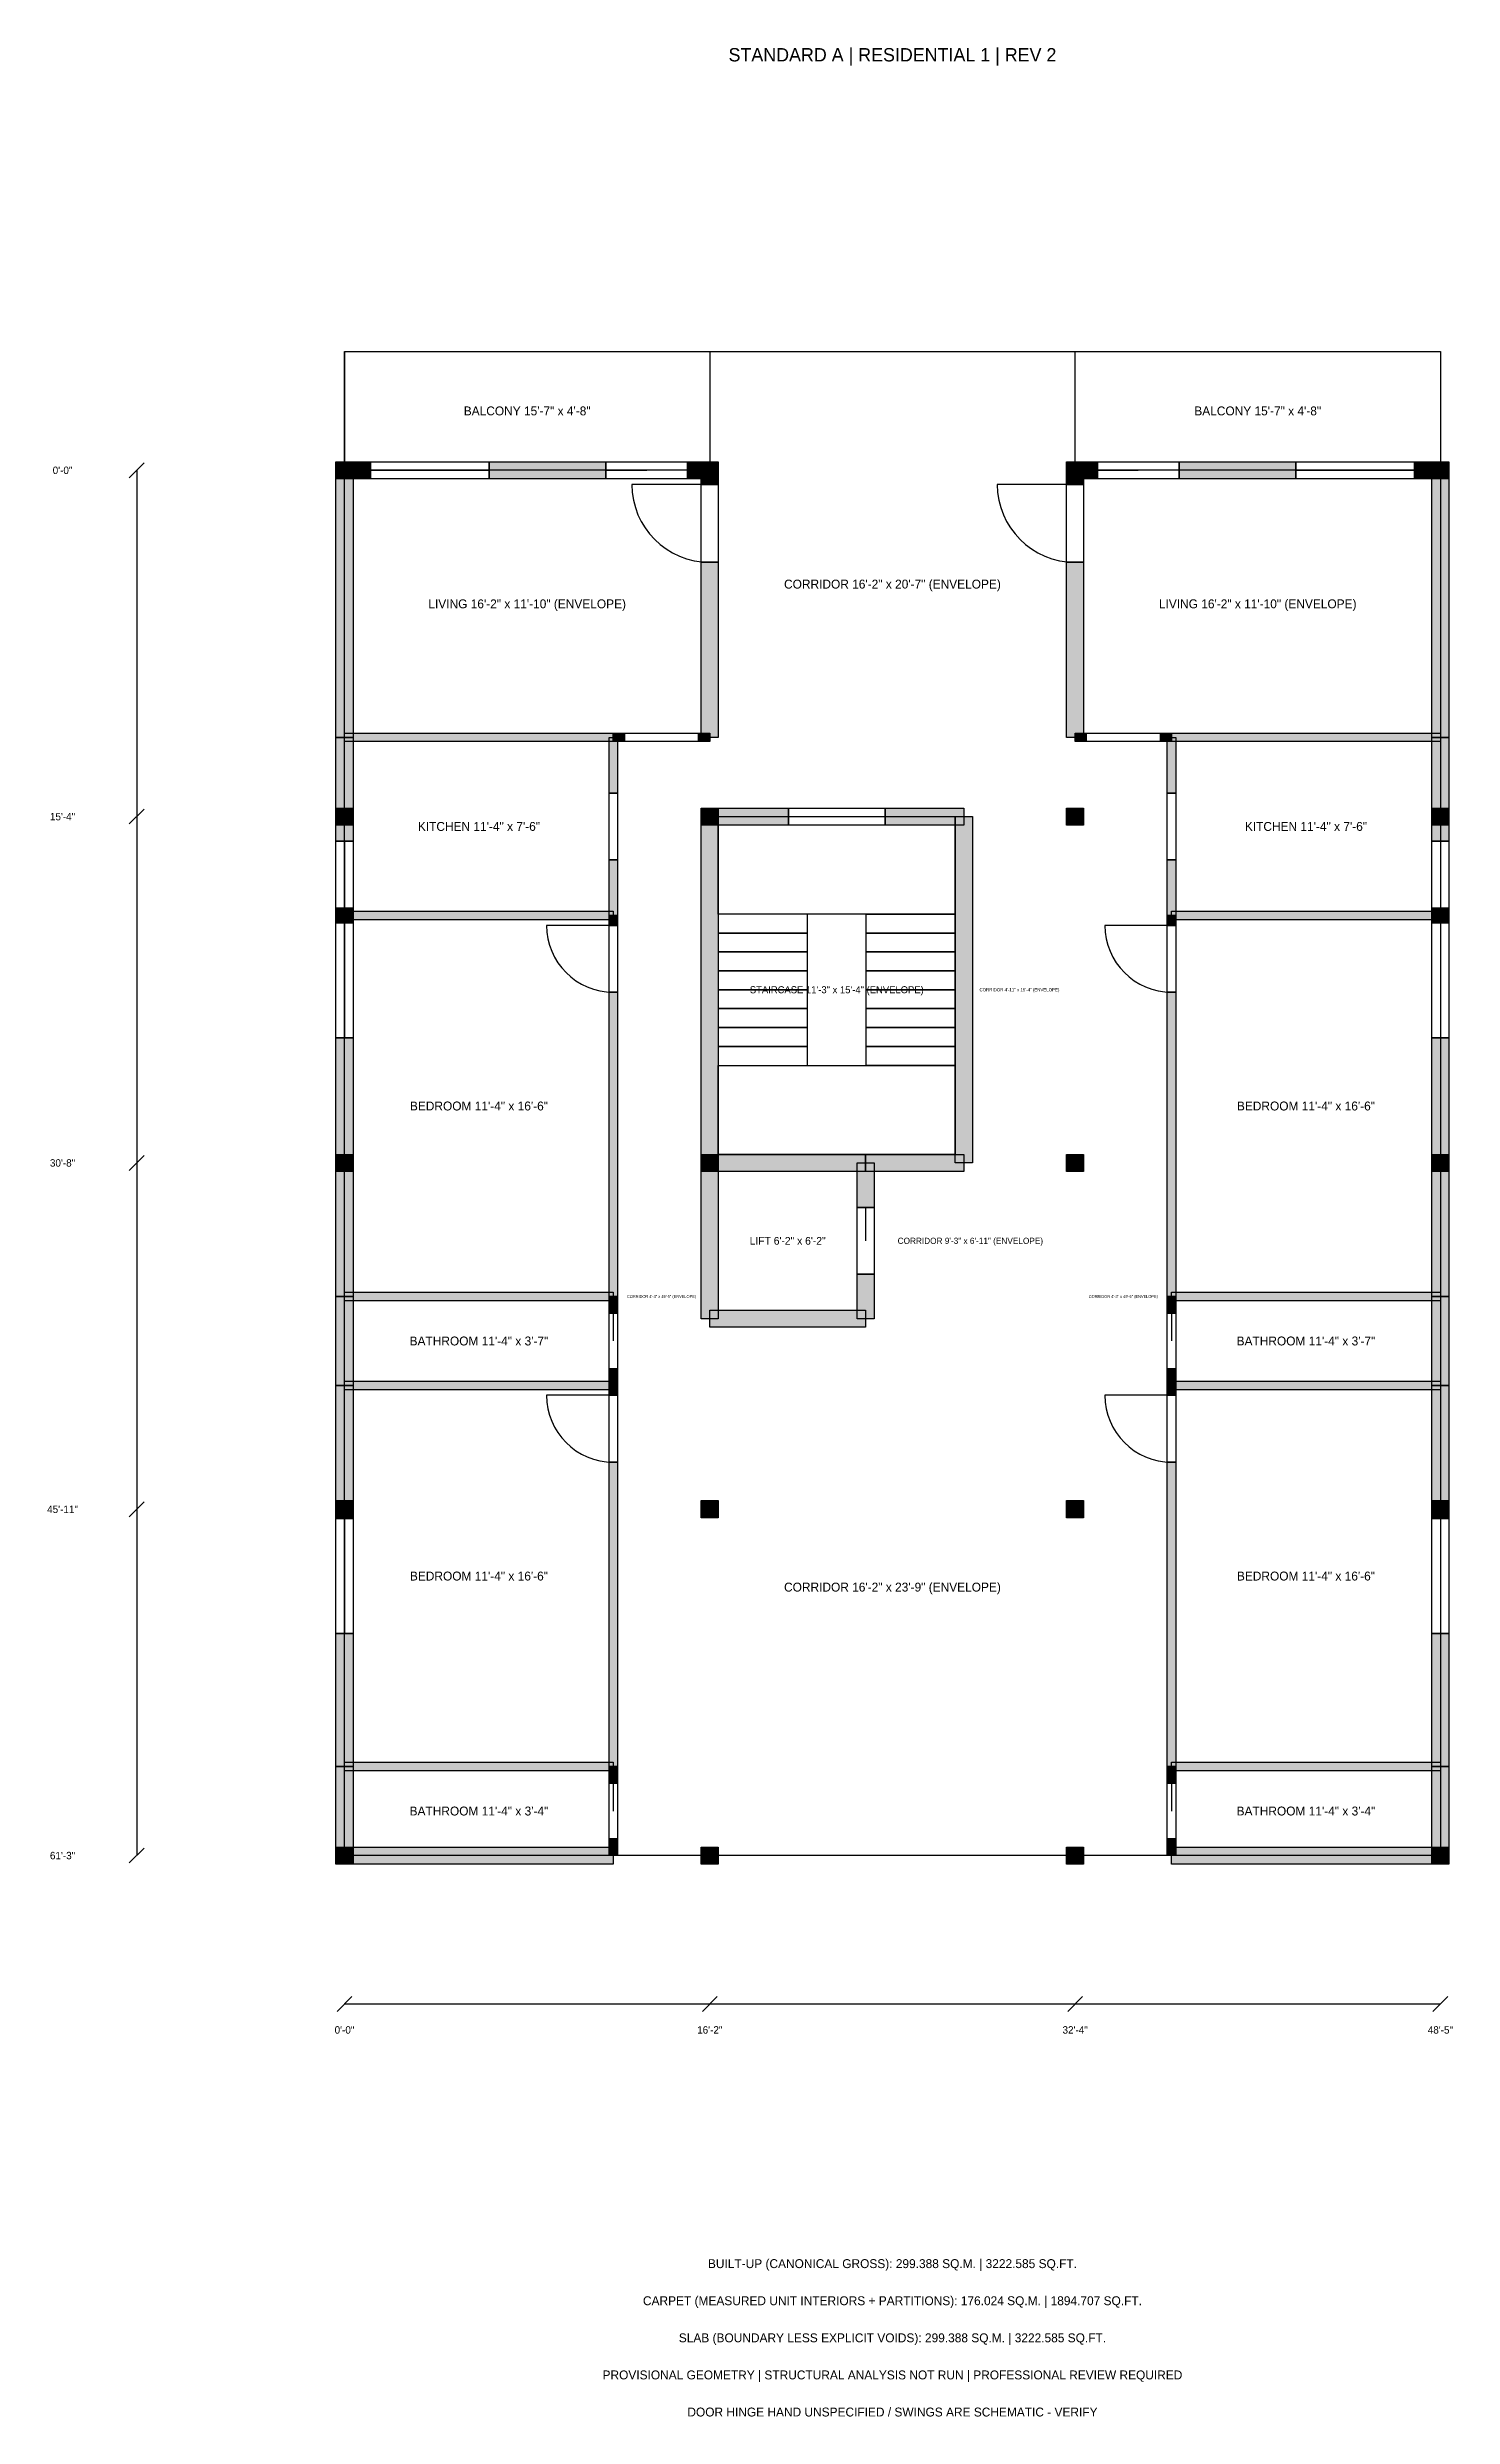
# Model space of a CAD drawing. Header units: millimetres. Extents: x -2389 to 16550, y -30947 to 985.
import ezdxf
from ezdxf.enums import TextEntityAlignment as Align

# ---------------------------------------------------------------- set-up
doc = ezdxf.new("R2010")
doc.units = ezdxf.units.MM
for name, color, linetype in [('A-ANNO-DIMS', 7, 'Continuous'), ('A-ANNO-TEXT', 1, 'Continuous'), ('A-DOOR', 2, 'Continuous'), ('A-FLOR-BALC', 3, 'Continuous'), ('A-GUARD', 32, 'Continuous'), ('A-SLAB', 9, 'Continuous'), ('A-STAIR', 8, 'Continuous'), ('A-WALL-EXTR', 11, 'Continuous'), ('A-WALL-INTR', 252, 'Continuous'), ('A-WIND', 2, 'Continuous'), ('S-COLS', 5, 'Continuous')]:
    doc.layers.add(name, color=color, linetype=linetype)
doc.styles.add('ARGON_RESIDENTIAL', font='txt')

msp = doc.modelspace()

# ---------------------------------------------------------------- linework, layer by layer
at = {"layer": 'A-ANNO-DIMS'}
for p, q in [((-1285, -4815), (-1085, -4615)), ((-1185, -4715), (-1185, -9382)), ((-1285, -9482), (-1085, -9282)), ((-1185, -9382), (-1185, -14050)), ((-1285, -14150), (-1085, -13950)), ((-1185, -14050), (-1185, -18718)), ((-1285, -18818), (-1085, -18618)), ((-1185, -18718), (-1185, -23385)), ((-1285, -23485), (-1085, -23285)), ((1515, -25485), (1715, -25285)), ((1615, -25385), (6538, -25385)), ((6438, -25485), (6638, -25285)), ((6538, -25385), (11462, -25385)), ((11362, -25485), (11562, -25285)), ((11462, -25385), (16385, -25385)), ((16285, -25485), (16485, -25285))]:
    msp.add_line(p, q, dxfattribs=at)
at = {"layer": 'A-DOOR'}
for p, q in [((5138, -4715), (5688, -4715)), ((11762, -4715), (12312, -4715)), ((6538, -4905), (5488, -4905)), ((11462, -4905), (10412, -4905)), ((5238, -10848), (4338, -10848)), ((12762, -10848), (11862, -10848)), ((8638, -14650), (8638, -15100)), ((5238, -16075), (5238, -16450)), ((12762, -16075), (12762, -16450)), ((5238, -17182), (4338, -17182)), ((12762, -17182), (11862, -17182)), ((5238, -22410), (5238, -22785)), ((12762, -22410), (12762, -22785))]:
    msp.add_line(p, q, dxfattribs=at)
for points in [[(5138, -4600), (6238, -4600), (6238, -4830), (5138, -4830)], [(11762, -4600), (12862, -4600), (12862, -4830), (11762, -4830)], [(6653, -4905), (6653, -5955), (6423, -5955), (6423, -4905)], [(11577, -4905), (11577, -5955), (11347, -5955), (11347, -4905)], [(5388, -8258), (6388, -8258), (6388, -8372), (5388, -8372)], [(11612, -8258), (12612, -8258), (12612, -8372), (11612, -8372)], [(5296, -9065), (5296, -9965), (5181, -9965), (5181, -9065)], [(12819, -9065), (12819, -9965), (12704, -9965), (12704, -9065)], [(7600, -9268), (8900, -9268), (8900, -9498), (7600, -9498)], [(5296, -10848), (5296, -11748), (5181, -11748), (5181, -10848)], [(12819, -10848), (12819, -11748), (12704, -11748), (12704, -10848)], [(8753, -14650), (8753, -15550), (8523, -15550), (8523, -14650)], [(5296, -16075), (5296, -16825), (5181, -16825), (5181, -16075)], [(12819, -16075), (12819, -16825), (12704, -16825), (12704, -16075)], [(5296, -17182), (5296, -18082), (5181, -18082), (5181, -17182)], [(12819, -17182), (12819, -18082), (12704, -18082), (12704, -17182)], [(5296, -22410), (5296, -23160), (5181, -23160), (5181, -22410)], [(12819, -22410), (12819, -23160), (12704, -23160), (12704, -22410)]]:
    msp.add_lwpolyline(points, close=True, dxfattribs=at)
for centre, radius in [((6538, -4905), 1050), ((11462, -4905), 1050), ((5238, -10848), 900), ((12762, -10848), 900), ((5238, -17182), 900), ((12762, -17182), 900)]:
    msp.add_arc(centre, radius, 180, -90, dxfattribs=at)
at = {"layer": 'A-FLOR-BALC'}
for points in [[(1615, -3115), (6538, -3115), (6538, -4715), (1615, -4715)], [(11462, -3115), (16385, -3115), (16385, -4715), (11462, -4715)]]:
    msp.add_lwpolyline(points, close=True, dxfattribs=at)
at = {"layer": 'A-GUARD'}
for p, q in [((1615, -3115), (6538, -3115)), ((1615, -3115), (1615, -4715)), ((11462, -3115), (16385, -3115)), ((16385, -3115), (16385, -4715))]:
    msp.add_line(p, q, dxfattribs=at)
at = {"layer": 'A-SLAB'}
msp.add_lwpolyline([(1615, -3115), (16385, -3115), (16385, -23385), (1615, -23385)], close=True, dxfattribs=at)
at = {"layer": 'A-STAIR'}
for points in [[(6653, -9382), (9847, -9382), (9847, -10698), (6653, -10698)], [(7853, -10698), (6653, -10698), (6653, -10952), (7853, -10952)], [(9847, -10952), (8647, -10952), (8647, -10698), (9847, -10698)], [(7853, -10952), (6653, -10952), (6653, -11207), (7853, -11207)], [(9847, -11207), (8647, -11207), (8647, -10952), (9847, -10952)], [(7853, -11207), (6653, -11207), (6653, -11462), (7853, -11462)], [(7853, -11462), (6653, -11462), (6653, -11716), (7853, -11716)], [(9847, -11462), (8647, -11462), (8647, -11207), (9847, -11207)], [(9847, -11716), (8647, -11716), (8647, -11462), (9847, -11462)], [(7853, -11716), (6653, -11716), (6653, -11971), (7853, -11971)], [(9847, -11971), (8647, -11971), (8647, -11716), (9847, -11716)], [(7853, -11971), (6653, -11971), (6653, -12226), (7853, -12226)], [(9847, -12226), (8647, -12226), (8647, -11971), (9847, -11971)], [(7853, -12226), (6653, -12226), (6653, -12480), (7853, -12480)], [(9847, -12480), (8647, -12480), (8647, -12226), (9847, -12226)], [(7853, -12480), (6653, -12480), (6653, -12735), (7853, -12735)], [(6653, -12735), (9847, -12735), (9847, -13935), (6653, -13935)], [(9847, -12735), (8647, -12735), (8647, -12480), (9847, -12480)]]:
    msp.add_lwpolyline(points, close=True, dxfattribs=at)
at = {"layer": 'A-WALL-EXTR'}
for points in [[(1730, -4715), (1730, -8315), (1500, -8315), (1500, -4715)], [(1615, -4600), (1965, -4600), (1965, -4830), (1615, -4830)], [(3565, -4600), (5138, -4600), (5138, -4830), (3565, -4830)], [(6238, -4600), (6538, -4600), (6538, -4830), (6238, -4830)], [(6653, -4715), (6653, -4905), (6423, -4905), (6423, -4715)], [(11577, -4715), (11577, -4905), (11347, -4905), (11347, -4715)], [(11462, -4600), (11762, -4600), (11762, -4830), (11462, -4830)], [(12862, -4600), (14435, -4600), (14435, -4830), (12862, -4830)], [(16035, -4600), (16385, -4600), (16385, -4830), (16035, -4830)], [(16500, -4715), (16500, -8315), (16270, -8315), (16270, -4715)], [(6653, -5955), (6653, -8315), (6423, -8315), (6423, -5955)], [(11577, -5955), (11577, -8315), (11347, -8315), (11347, -5955)], [(1730, -8315), (1730, -9715), (1500, -9715), (1500, -8315)], [(16500, -8315), (16500, -9715), (16270, -9715), (16270, -8315)], [(6653, -9382), (6653, -14050), (6423, -14050), (6423, -9382)], [(1730, -10615), (1730, -10715), (1500, -10715), (1500, -10615)], [(1730, -10715), (1730, -10815), (1500, -10815), (1500, -10715)], [(16500, -10615), (16500, -10715), (16270, -10715), (16270, -10615)], [(16500, -10715), (16500, -10815), (16270, -10815), (16270, -10715)], [(1730, -12365), (1730, -15850), (1500, -15850), (1500, -12365)], [(16500, -12365), (16500, -15850), (16270, -15850), (16270, -12365)], [(6653, -14050), (6653, -16150), (6423, -16150), (6423, -14050)], [(1730, -15850), (1730, -17050), (1500, -17050), (1500, -15850)], [(16500, -15850), (16500, -17050), (16270, -17050), (16270, -15850)], [(1730, -17050), (1730, -18842), (1500, -18842), (1500, -17050)], [(16500, -17050), (16500, -18842), (16270, -18842), (16270, -17050)], [(1730, -20393), (1730, -22185), (1500, -22185), (1500, -20393)], [(16500, -20393), (16500, -22185), (16270, -22185), (16270, -20393)], [(1730, -22185), (1730, -23385), (1500, -23385), (1500, -22185)], [(16500, -22185), (16500, -23385), (16270, -23385), (16270, -22185)], [(1615, -23270), (5238, -23270), (5238, -23500), (1615, -23500)], [(12762, -23270), (16385, -23270), (16385, -23500), (12762, -23500)]]:
    msp.add_lwpolyline(points, close=True, dxfattribs=at)
for points in [[(1730, -4715), (1730, -8315), (1500, -4715), (1500, -8315)], [(1615, -4600), (1965, -4600), (1615, -4830), (1965, -4830)], [(3565, -4600), (5138, -4600), (3565, -4830), (5138, -4830)], [(6238, -4600), (6538, -4600), (6238, -4830), (6538, -4830)], [(6653, -4715), (6653, -4905), (6423, -4715), (6423, -4905)], [(11577, -4715), (11577, -4905), (11347, -4715), (11347, -4905)], [(11462, -4600), (11762, -4600), (11462, -4830), (11762, -4830)], [(12862, -4600), (14435, -4600), (12862, -4830), (14435, -4830)], [(16035, -4600), (16385, -4600), (16035, -4830), (16385, -4830)], [(16500, -4715), (16500, -8315), (16270, -4715), (16270, -8315)], [(6653, -5955), (6653, -8315), (6423, -5955), (6423, -8315)], [(11577, -5955), (11577, -8315), (11347, -5955), (11347, -8315)], [(1730, -8315), (1730, -9715), (1500, -8315), (1500, -9715)], [(16500, -8315), (16500, -9715), (16270, -8315), (16270, -9715)], [(6653, -9382), (6653, -14050), (6423, -9382), (6423, -14050)], [(1730, -10615), (1730, -10715), (1500, -10615), (1500, -10715)], [(1730, -10715), (1730, -10815), (1500, -10715), (1500, -10815)], [(16500, -10615), (16500, -10715), (16270, -10615), (16270, -10715)], [(16500, -10715), (16500, -10815), (16270, -10715), (16270, -10815)], [(1730, -12365), (1730, -15850), (1500, -12365), (1500, -15850)], [(16500, -12365), (16500, -15850), (16270, -12365), (16270, -15850)], [(6653, -14050), (6653, -16150), (6423, -14050), (6423, -16150)], [(1730, -15850), (1730, -17050), (1500, -15850), (1500, -17050)], [(16500, -15850), (16500, -17050), (16270, -15850), (16270, -17050)], [(1730, -17050), (1730, -18842), (1500, -17050), (1500, -18842)], [(16500, -17050), (16500, -18842), (16270, -17050), (16270, -18842)], [(1730, -20393), (1730, -22185), (1500, -20393), (1500, -22185)], [(16500, -20393), (16500, -22185), (16270, -20393), (16270, -22185)], [(1730, -22185), (1730, -23385), (1500, -22185), (1500, -23385)], [(16500, -22185), (16500, -23385), (16270, -22185), (16270, -23385)], [(1615, -23270), (5238, -23270), (1615, -23500), (5238, -23500)], [(12762, -23270), (16385, -23270), (12762, -23500), (16385, -23500)]]:
    msp.add_solid(points, dxfattribs=at)
at = {"layer": 'A-WALL-INTR'}
for points in [[(1615, -8258), (5238, -8258), (5238, -8372), (1615, -8372)], [(5238, -8258), (5388, -8258), (5388, -8372), (5238, -8372)], [(6388, -8258), (6538, -8258), (6538, -8372), (6388, -8372)], [(11462, -8258), (11612, -8258), (11612, -8372), (11462, -8372)], [(12612, -8258), (12762, -8258), (12762, -8372), (12612, -8372)], [(12762, -8258), (16385, -8258), (16385, -8372), (12762, -8372)], [(5296, -8315), (5296, -9065), (5181, -9065), (5181, -8315)], [(12819, -8315), (12819, -9065), (12704, -9065), (12704, -8315)], [(6538, -9268), (7600, -9268), (7600, -9498), (6538, -9498)], [(8900, -9268), (9962, -9268), (9962, -9498), (8900, -9498)], [(10077, -9382), (10077, -14050), (9847, -14050), (9847, -9382)], [(5296, -9965), (5296, -10715), (5181, -10715), (5181, -9965)], [(12819, -9965), (12819, -10715), (12704, -10715), (12704, -9965)], [(1615, -10658), (5238, -10658), (5238, -10772), (1615, -10772)], [(5296, -10715), (5296, -10848), (5181, -10848), (5181, -10715)], [(12819, -10715), (12819, -10848), (12704, -10848), (12704, -10715)], [(12762, -10658), (16385, -10658), (16385, -10772), (12762, -10772)], [(5296, -11748), (5296, -15850), (5181, -15850), (5181, -11748)], [(12819, -11748), (12819, -15850), (12704, -15850), (12704, -11748)], [(6538, -13935), (8638, -13935), (8638, -14165), (6538, -14165)], [(8638, -13935), (9962, -13935), (9962, -14165), (8638, -14165)], [(8753, -14050), (8753, -14650), (8523, -14650), (8523, -14050)], [(8753, -15550), (8753, -16150), (8523, -16150), (8523, -15550)], [(1615, -15792), (5238, -15792), (5238, -15908), (1615, -15908)], [(5296, -15850), (5296, -16075), (5181, -16075), (5181, -15850)], [(12819, -15850), (12819, -16075), (12704, -16075), (12704, -15850)], [(12762, -15792), (16385, -15792), (16385, -15908), (12762, -15908)], [(6538, -16035), (8638, -16035), (8638, -16265), (6538, -16265)], [(5296, -16825), (5296, -17050), (5181, -17050), (5181, -16825)], [(12819, -16825), (12819, -17050), (12704, -17050), (12704, -16825)], [(1615, -16992), (5238, -16992), (5238, -17108), (1615, -17108)], [(5296, -17050), (5296, -17182), (5181, -17182), (5181, -17050)], [(12819, -17050), (12819, -17182), (12704, -17182), (12704, -17050)], [(12762, -16992), (16385, -16992), (16385, -17108), (12762, -17108)], [(5296, -18082), (5296, -22185), (5181, -22185), (5181, -18082)], [(12819, -18082), (12819, -22185), (12704, -22185), (12704, -18082)], [(1615, -22128), (5238, -22128), (5238, -22242), (1615, -22242)], [(5296, -22185), (5296, -22410), (5181, -22410), (5181, -22185)], [(12819, -22185), (12819, -22410), (12704, -22410), (12704, -22185)], [(12762, -22128), (16385, -22128), (16385, -22242), (12762, -22242)], [(5296, -23160), (5296, -23385), (5181, -23385), (5181, -23160)], [(12819, -23160), (12819, -23385), (12704, -23385), (12704, -23160)]]:
    msp.add_lwpolyline(points, close=True, dxfattribs=at)
for points in [[(1615, -8258), (5238, -8258), (1615, -8372), (5238, -8372)], [(5238, -8258), (5388, -8258), (5238, -8372), (5388, -8372)], [(6388, -8258), (6538, -8258), (6388, -8372), (6538, -8372)], [(11462, -8258), (11612, -8258), (11462, -8372), (11612, -8372)], [(12612, -8258), (12762, -8258), (12612, -8372), (12762, -8372)], [(12762, -8258), (16385, -8258), (12762, -8372), (16385, -8372)], [(5296, -8315), (5296, -9065), (5181, -8315), (5181, -9065)], [(12819, -8315), (12819, -9065), (12704, -8315), (12704, -9065)], [(6538, -9268), (7600, -9268), (6538, -9498), (7600, -9498)], [(8900, -9268), (9962, -9268), (8900, -9498), (9962, -9498)], [(10077, -9382), (10077, -14050), (9847, -9382), (9847, -14050)], [(5296, -9965), (5296, -10715), (5181, -9965), (5181, -10715)], [(12819, -9965), (12819, -10715), (12704, -9965), (12704, -10715)], [(1615, -10658), (5238, -10658), (1615, -10772), (5238, -10772)], [(5296, -10715), (5296, -10848), (5181, -10715), (5181, -10848)], [(12819, -10715), (12819, -10848), (12704, -10715), (12704, -10848)], [(12762, -10658), (16385, -10658), (12762, -10772), (16385, -10772)], [(5296, -11748), (5296, -15850), (5181, -11748), (5181, -15850)], [(12819, -11748), (12819, -15850), (12704, -11748), (12704, -15850)], [(6538, -13935), (8638, -13935), (6538, -14165), (8638, -14165)], [(8638, -13935), (9962, -13935), (8638, -14165), (9962, -14165)], [(8753, -14050), (8753, -14650), (8523, -14050), (8523, -14650)], [(8753, -15550), (8753, -16150), (8523, -15550), (8523, -16150)], [(1615, -15792), (5238, -15792), (1615, -15908), (5238, -15908)], [(5296, -15850), (5296, -16075), (5181, -15850), (5181, -16075)], [(12819, -15850), (12819, -16075), (12704, -15850), (12704, -16075)], [(12762, -15792), (16385, -15792), (12762, -15908), (16385, -15908)], [(6538, -16035), (8638, -16035), (6538, -16265), (8638, -16265)], [(5296, -16825), (5296, -17050), (5181, -16825), (5181, -17050)], [(12819, -16825), (12819, -17050), (12704, -16825), (12704, -17050)], [(1615, -16992), (5238, -16992), (1615, -17108), (5238, -17108)], [(5296, -17050), (5296, -17182), (5181, -17050), (5181, -17182)], [(12819, -17050), (12819, -17182), (12704, -17050), (12704, -17182)], [(12762, -16992), (16385, -16992), (12762, -17108), (16385, -17108)], [(5296, -18082), (5296, -22185), (5181, -18082), (5181, -22185)], [(12819, -18082), (12819, -22185), (12704, -18082), (12704, -22185)], [(1615, -22128), (5238, -22128), (1615, -22242), (5238, -22242)], [(5296, -22185), (5296, -22410), (5181, -22185), (5181, -22410)], [(12819, -22185), (12819, -22410), (12704, -22185), (12704, -22410)], [(12762, -22128), (16385, -22128), (12762, -22242), (16385, -22242)], [(5296, -23160), (5296, -23385), (5181, -23160), (5181, -23385)], [(12819, -23160), (12819, -23385), (12704, -23160), (12704, -23385)]]:
    msp.add_solid(points, dxfattribs=at)
at = {"layer": 'A-WIND'}
for p, q in [((1965, -4715), (3565, -4715)), ((14435, -4715), (16035, -4715)), ((1615, -9715), (1615, -10615)), ((16385, -9715), (16385, -10615)), ((1615, -10815), (1615, -12365)), ((16385, -10815), (16385, -12365)), ((1615, -18842), (1615, -20393)), ((16385, -18842), (16385, -20393))]:
    msp.add_line(p, q, dxfattribs=at)
for points in [[(1965, -4600), (3565, -4600), (3565, -4830), (1965, -4830)], [(14435, -4600), (16035, -4600), (16035, -4830), (14435, -4830)], [(1730, -9715), (1730, -10615), (1500, -10615), (1500, -9715)], [(16500, -9715), (16500, -10615), (16270, -10615), (16270, -9715)], [(1730, -10815), (1730, -12365), (1500, -12365), (1500, -10815)], [(16500, -10815), (16500, -12365), (16270, -12365), (16270, -10815)], [(1730, -18842), (1730, -20393), (1500, -20393), (1500, -18842)], [(16500, -18842), (16500, -20393), (16270, -20393), (16270, -18842)]]:
    msp.add_lwpolyline(points, close=True, dxfattribs=at)
at = {"layer": 'S-COLS'}
for points in [[(1500, -4600), (1730, -4600), (1730, -4830), (1500, -4830)], [(6423, -4600), (6653, -4600), (6653, -4830), (6423, -4830)], [(11347, -4600), (11577, -4600), (11577, -4830), (11347, -4830)], [(16270, -4600), (16500, -4600), (16500, -4830), (16270, -4830)], [(1500, -9268), (1730, -9268), (1730, -9498), (1500, -9498)], [(6423, -9268), (6653, -9268), (6653, -9498), (6423, -9498)], [(11347, -9268), (11577, -9268), (11577, -9498), (11347, -9498)], [(16270, -9268), (16500, -9268), (16500, -9498), (16270, -9498)], [(1500, -13935), (1730, -13935), (1730, -14165), (1500, -14165)], [(6423, -13935), (6653, -13935), (6653, -14165), (6423, -14165)], [(11347, -13935), (11577, -13935), (11577, -14165), (11347, -14165)], [(16270, -13935), (16500, -13935), (16500, -14165), (16270, -14165)], [(1500, -18602), (1730, -18602), (1730, -18832), (1500, -18832)], [(6423, -18602), (6653, -18602), (6653, -18832), (6423, -18832)], [(11347, -18602), (11577, -18602), (11577, -18832), (11347, -18832)], [(16270, -18602), (16500, -18602), (16500, -18832), (16270, -18832)], [(1500, -23270), (1730, -23270), (1730, -23500), (1500, -23500)], [(6423, -23270), (6653, -23270), (6653, -23500), (6423, -23500)], [(11347, -23270), (11577, -23270), (11577, -23500), (11347, -23500)], [(16270, -23270), (16500, -23270), (16500, -23500), (16270, -23500)]]:
    msp.add_lwpolyline(points, close=True, dxfattribs=at)
for points in [[(1500, -4600), (1730, -4600), (1500, -4830), (1730, -4830)], [(6423, -4600), (6653, -4600), (6423, -4830), (6653, -4830)], [(11347, -4600), (11577, -4600), (11347, -4830), (11577, -4830)], [(16270, -4600), (16500, -4600), (16270, -4830), (16500, -4830)], [(1500, -9268), (1730, -9268), (1500, -9498), (1730, -9498)], [(6423, -9268), (6653, -9268), (6423, -9498), (6653, -9498)], [(11347, -9268), (11577, -9268), (11347, -9498), (11577, -9498)], [(16270, -9268), (16500, -9268), (16270, -9498), (16500, -9498)], [(1500, -13935), (1730, -13935), (1500, -14165), (1730, -14165)], [(6423, -13935), (6653, -13935), (6423, -14165), (6653, -14165)], [(11347, -13935), (11577, -13935), (11347, -14165), (11577, -14165)], [(16270, -13935), (16500, -13935), (16270, -14165), (16500, -14165)], [(1500, -18602), (1730, -18602), (1500, -18832), (1730, -18832)], [(6423, -18602), (6653, -18602), (6423, -18832), (6653, -18832)], [(11347, -18602), (11577, -18602), (11347, -18832), (11577, -18832)], [(16270, -18602), (16500, -18602), (16270, -18832), (16500, -18832)], [(1500, -23270), (1730, -23270), (1500, -23500), (1730, -23500)], [(6423, -23270), (6653, -23270), (6423, -23500), (6653, -23500)], [(11347, -23270), (11577, -23270), (11347, -23500), (11577, -23500)], [(16270, -23270), (16500, -23270), (16270, -23500), (16500, -23500)]]:
    msp.add_solid(points, dxfattribs=at)

# ---------------------------------------------------------------- texts
at = {"layer": 'A-ANNO-DIMS', "style": 'ARGON_RESIDENTIAL'}
for s, p in [('0\'-0"', (-2185, -4715)), ('15\'-4"', (-2185, -9382)), ('30\'-8"', (-2185, -14050)), ('45\'-11"', (-2185, -18718)), ('61\'-3"', (-2185, -23385)), ('0\'-0"', (1615, -25735)), ('16\'-2"', (6538, -25735)), ('32\'-4"', (11462, -25735)), ('48\'-5"', (16385, -25735))]:
    msp.add_text(s, height=100, dxfattribs=at).set_placement(p, align=Align.MIDDLE_CENTER)
at = {"layer": 'A-ANNO-TEXT', "style": 'ARGON_RESIDENTIAL'}
for s, height, p in [('STANDARD A | RESIDENTIAL 1 | REV 2', 180, (9000, 885)), ('BALCONY 15\'-7" x 4\'-8"', 120, (4077, -3915)), ('BALCONY 15\'-7" x 4\'-8"', 120, (13923, -3915)), ('CORRIDOR 16\'-2" x 20\'-7" (ENVELOPE)', 120, (9000, -6249)), ('LIVING 16\'-2" x 11\'-10" (ENVELOPE)', 120, (4077, -6515)), ('LIVING 16\'-2" x 11\'-10" (ENVELOPE)', 120, (13923, -6515)), ('KITCHEN 11\'-4" x 7\'-6"', 120, (3427, -9515)), ('KITCHEN 11\'-4" x 7\'-6"', 120, (14573, -9515)), ('STAIRCASE 11\'-3" x 15\'-4" (ENVELOPE)', 95.09, (8250, -11716)), ('CORRIDOR 4\'-11" x 15\'-4" (ENVELOPE)', 42.86, (10712, -11716)), ('BEDROOM 11\'-4" x 16\'-6"', 120, (3427, -13283)), ('BEDROOM 11\'-4" x 16\'-6"', 120, (14573, -13283)), ('LIFT 6\'-2" x 6\'-2"', 103.89, (7588, -15100)), ('CORRIDOR 9\'-3" x 6\'-11" (ENVELOPE)', 83.04, (10050, -15100)), ('CORRIDOR 4\'-3" x 49\'-5" (ENVELOPE)', 38.24, (5888, -15850)), ('CORRIDOR 4\'-3" x 49\'-5" (ENVELOPE)', 38.24, (12112, -15850)), ('BATHROOM 11\'-4" x 3\'-7"', 120, (3427, -16450)), ('BATHROOM 11\'-4" x 3\'-7"', 120, (14573, -16450)), ('BEDROOM 11\'-4" x 16\'-6"', 120, (3427, -19618)), ('CORRIDOR 16\'-2" x 23\'-9" (ENVELOPE)', 120, (9000, -19767)), ('BEDROOM 11\'-4" x 16\'-6"', 120, (14573, -19618)), ('BATHROOM 11\'-4" x 3\'-4"', 120, (3427, -22785)), ('BATHROOM 11\'-4" x 3\'-4"', 120, (14573, -22785)), ('BUILT-UP (CANONICAL GROSS): 299.388 SQ.M. | 3222.585 SQ.FT.', 120, (9000, -28885)), ('CARPET (MEASURED UNIT INTERIORS + PARTITIONS): 176.024 SQ.M. | 1894.707 SQ.FT.', 120, (9000, -29385)), ('SLAB (BOUNDARY LESS EXPLICIT VOIDS): 299.388 SQ.M. | 3222.585 SQ.FT.', 120, (9000, -29885)), ('PROVISIONAL GEOMETRY | STRUCTURAL ANALYSIS NOT RUN | PROFESSIONAL REVIEW REQUIRED', 120, (9000, -30385)), ('DOOR HINGE HAND UNSPECIFIED / SWINGS ARE SCHEMATIC - VERIFY', 120, (9000, -30885))]:
    msp.add_text(s, height=height, dxfattribs=at).set_placement(p, align=Align.MIDDLE_CENTER)

doc.saveas('drawing.dxf')
